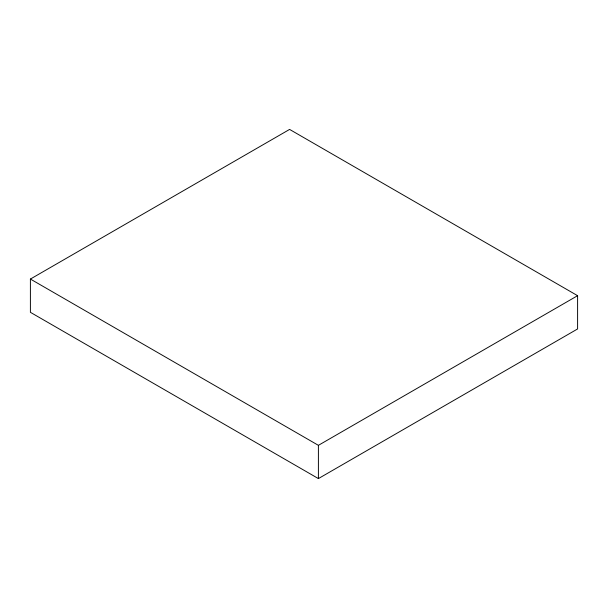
<?xml version="1.0" encoding="UTF-8"?>
<svg xmlns="http://www.w3.org/2000/svg" width="608" height="608" viewBox="0 0 608 608"><rect width="100%" height="100%" fill="white"/><g stroke="black" fill="none" stroke-linecap="round" stroke-linejoin="round"><path stroke-width="0.91" d="M30.4 279.057L289.598 129.413L577.6 295.686L577.6 328.943L318.402 478.587L30.4 312.314L30.4 279.057L318.402 445.337L577.6 295.686M318.402 445.337L318.402 478.587"/></g></svg>
